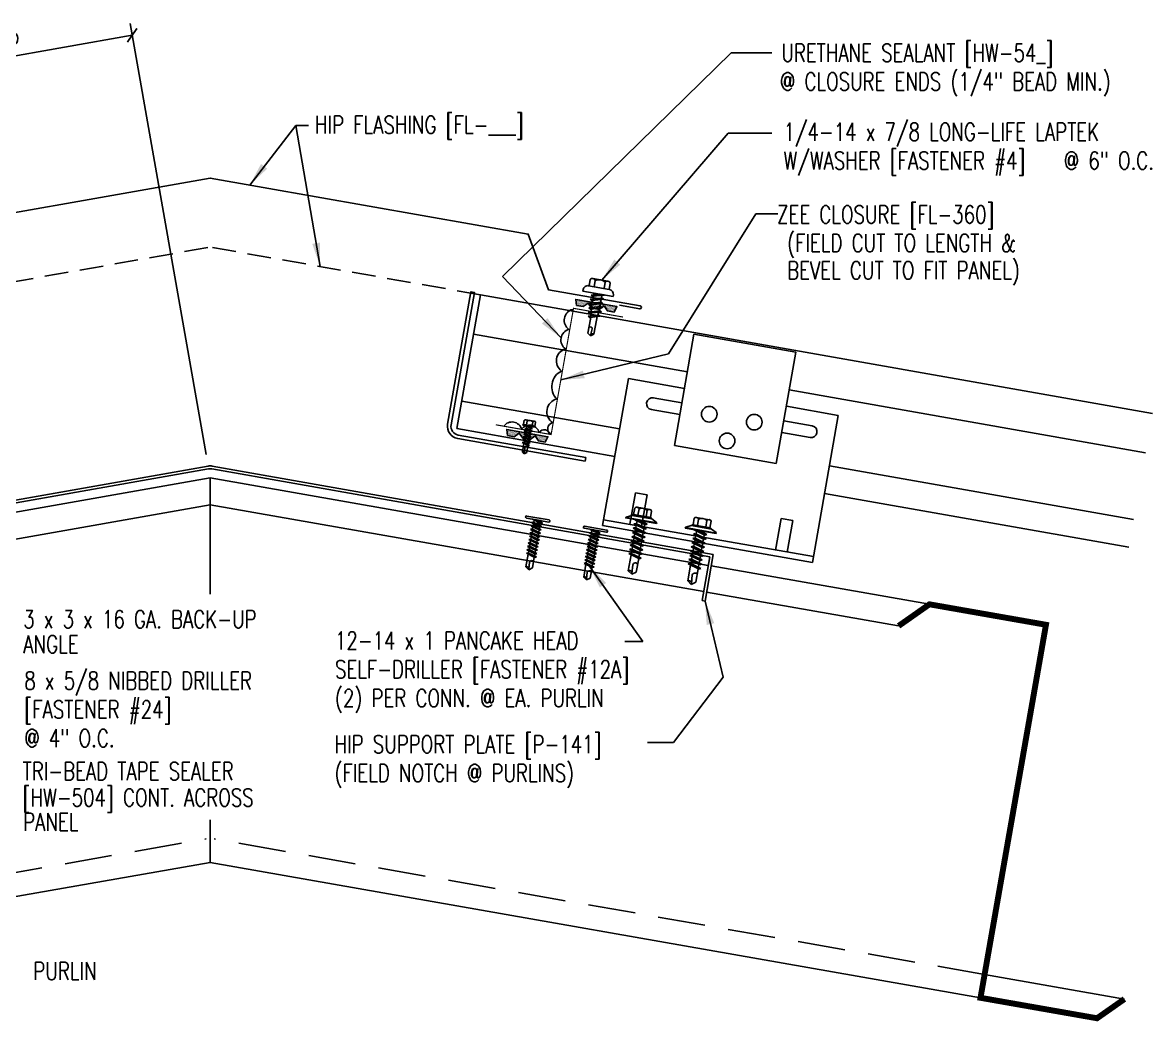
# Model space of a CAD drawing. Extents: x 0.5 to 43.1, y 10.3 to 31.6.
# Drawn here: x 19.2 to 43.07, y 10.3 to 31.4 of the extents above; entities that cross this region are included whole.
import ezdxf
from ezdxf.enums import TextEntityAlignment as Align

# ---------------------------------------------------------------- set-up
doc = ezdxf.new("R2010")
doc.units = 0
doc.header["$LTSCALE"] = 4
doc.header["$MEASUREMENT"] = 0
doc.linetypes.add('HIDDEN', pattern=[0.375, 0.25, -0.125])
doc.layers.get('0').update_dxf_attribs({"linetype": 'CONTINUOUS'})
doc.layers.get('DEFPOINTS').update_dxf_attribs({"linetype": 'CONTINUOUS'})
for name, color, linetype in [('CLIP', 5, 'CONTINUOUS'), ('CLO', 3, 'CONTINUOUS'), ('DIM', 7, 'CONTINUOUS'), ('FASTENER', 9, 'CONTINUOUS'), ('PANEL', 11, 'CONTINUOUS'), ('SEALANT', 8, 'CONTINUOUS'), ('STLA', 12, 'CONTINUOUS'), ('TAPE', 8, 'CONTINUOUS'), ('TEXT', 2, 'CONTINUOUS'), ('TRIM', 6, 'CONTINUOUS')]:
    doc.layers.add(name, color=color, linetype=linetype)
doc.styles.add('TEXT', font='SIMPLEX', dxfattribs={"width": 0.75, "height": 6})
doc.styles.add('TEXT1', font='ROMANS.shx', dxfattribs={"width": 0.75, "height": 0.375})
doc.dimstyles.new('DETAIL', dxfattribs={"dimscale": 4, "dimtxt": 0.09375, "dimasz": 0.0625, "dimexe": 0.0625, "dimexo": 0.125, "dimgap": 0.0625, "dimtad": 1, "dimdec": 4, "dimzin": 3, "dimdsep": 46, "dimlunit": 4, "dimtxsty": 'TEXT1', "dimblk": 'ARCHTICK', "dimcen": 0.0625, "dimclrd": 7, "dimclre": 7, "dimclrt": 2, "dimadec": 0, "dimazin": 0, "dimtfac": 0.59375, "dimtdec": 4, "dimtmove": 0, "dimatfit": 2, "dimfxl": 0, "dimfrac": 2, "dimtolj": 1, "dimtzin": 3, "dimarcsym": 0})
doc.dimstyles.new('DETAIL$7', dxfattribs={"dimscale": 4, "dimtxt": 0.09375, "dimasz": 0.125, "dimexe": 0.0625, "dimexo": 0.125, "dimgap": 0.0625, "dimtad": 1, "dimdec": 5, "dimzin": 3, "dimdsep": 46, "dimlunit": 4, "dimtxsty": 'TEXT', "dimblk": 'ARCHTICK', "dimcen": 0.0625, "dimclrd": 7, "dimclre": 7, "dimclrt": 2, "dimadec": 0, "dimazin": 0, "dimtfac": 0.666667, "dimtdec": 5, "dimtmove": 0, "dimatfit": 2, "dimfxl": 0, "dimfrac": 2, "dimtolj": 1, "dimtzin": 3, "dimarcsym": 0})

# ---------------------------------------------------------------- blocks, each defined once
blk = doc.blocks.new('*X4')
at = {"color": 0}
for p, q in [((-0.434, 0.135), (-0.434, 0.135)), ((-0.434, 0.123), (-0.434, 0.123)), ((-0.422, 0.141), (-0.422, 0.141)), ((-0.422, 0.129), (-0.422, 0.129)), ((-0.422, 0.117), (-0.422, 0.117)), ((-0.422, 0.105), (-0.422, 0.105)), ((-0.422, 0.094), (-0.422, 0.094)), ((-0.422, 0.082), (-0.422, 0.082)), ((-0.41, 0.135), (-0.41, 0.135)), ((-0.41, 0.123), (-0.41, 0.123)), ((-0.41, 0.111), (-0.41, 0.111)), ((-0.41, 0.1), (-0.41, 0.1)), ((-0.41, 0.088), (-0.41, 0.088)), ((-0.41, 0.076), (-0.41, 0.076)), ((-0.41, 0.064), (-0.41, 0.064)), ((-0.41, 0.053), (-0.41, 0.053)), ((-0.41, 0.041), (-0.41, 0.041)), ((-0.398, 0.141), (-0.398, 0.141)), ((-0.398, 0.129), (-0.398, 0.129)), ((-0.398, 0.117), (-0.398, 0.117)), ((-0.398, 0.105), (-0.398, 0.105)), ((-0.398, 0.094), (-0.398, 0.094)), ((-0.398, 0.082), (-0.398, 0.082)), ((-0.398, 0.07), (-0.398, 0.07)), ((-0.398, 0.059), (-0.398, 0.059)), ((-0.398, 0.047), (-0.398, 0.047)), ((-0.398, 0.035), (-0.398, 0.035)), ((-0.398, 0.023), (-0.398, 0.023)), ((-0.387, 0.135), (-0.387, 0.135)), ((-0.387, 0.123), (-0.387, 0.123)), ((-0.387, 0.111), (-0.387, 0.111)), ((-0.387, 0.1), (-0.387, 0.1)), ((-0.387, 0.088), (-0.387, 0.088)), ((-0.387, 0.076), (-0.387, 0.076)), ((-0.387, 0.064), (-0.387, 0.064)), ((-0.387, 0.053), (-0.387, 0.053)), ((-0.387, 0.041), (-0.387, 0.041)), ((-0.387, 0.029), (-0.387, 0.029)), ((-0.375, 0.141), (-0.375, 0.141)), ((-0.375, 0.129), (-0.375, 0.129)), ((-0.375, 0.117), (-0.375, 0.117)), ((-0.375, 0.105), (-0.375, 0.105)), ((-0.375, 0.094), (-0.375, 0.094)), ((-0.375, 0.082), (-0.375, 0.082)), ((-0.375, 0.07), (-0.375, 0.07)), ((-0.375, 0.059), (-0.375, 0.059)), ((-0.375, 0.047), (-0.375, 0.047)), ((-0.375, 0.035), (-0.375, 0.035)), ((-0.375, 0.023), (-0.375, 0.023)), ((-0.363, 0.135), (-0.363, 0.135)), ((-0.363, 0.123), (-0.363, 0.123)), ((-0.363, 0.111), (-0.363, 0.111)), ((-0.363, 0.1), (-0.363, 0.1)), ((-0.363, 0.088), (-0.363, 0.088)), ((-0.363, 0.076), (-0.363, 0.076)), ((-0.363, 0.064), (-0.363, 0.064)), ((-0.363, 0.053), (-0.363, 0.053)), ((-0.363, 0.041), (-0.363, 0.041)), ((-0.363, 0.029), (-0.363, 0.029)), ((-0.352, 0.141), (-0.352, 0.141)), ((-0.352, 0.129), (-0.352, 0.129)), ((-0.352, 0.117), (-0.352, 0.117)), ((-0.352, 0.105), (-0.352, 0.105)), ((-0.352, 0.094), (-0.352, 0.094)), ((-0.352, 0.082), (-0.352, 0.082)), ((-0.352, 0.07), (-0.352, 0.07)), ((-0.352, 0.059), (-0.352, 0.059)), ((-0.352, 0.047), (-0.352, 0.047)), ((-0.352, 0.035), (-0.352, 0.035)), ((-0.352, 0.023), (-0.352, 0.023)), ((-0.34, 0.135), (-0.34, 0.135)), ((-0.34, 0.123), (-0.34, 0.123)), ((-0.34, 0.111), (-0.34, 0.111)), ((-0.34, 0.1), (-0.34, 0.1)), ((-0.34, 0.088), (-0.34, 0.088)), ((-0.34, 0.076), (-0.34, 0.076)), ((-0.34, 0.064), (-0.34, 0.064)), ((-0.34, 0.053), (-0.34, 0.053)), ((-0.34, 0.041), (-0.34, 0.041)), ((-0.34, 0.029), (-0.34, 0.029)), ((-0.328, 0.141), (-0.328, 0.141)), ((-0.328, 0.129), (-0.328, 0.129)), ((-0.328, 0.117), (-0.328, 0.117)), ((-0.328, 0.105), (-0.328, 0.105)), ((-0.328, 0.094), (-0.328, 0.094)), ((-0.328, 0.082), (-0.328, 0.082)), ((-0.328, 0.07), (-0.328, 0.07)), ((-0.328, 0.059), (-0.328, 0.059)), ((-0.328, 0.047), (-0.328, 0.047)), ((-0.328, 0.035), (-0.328, 0.035)), ((-0.328, 0.023), (-0.328, 0.023)), ((-0.316, 0.135), (-0.316, 0.135)), ((-0.316, 0.123), (-0.316, 0.123)), ((-0.316, 0.111), (-0.316, 0.111)), ((-0.316, 0.1), (-0.316, 0.1)), ((-0.316, 0.088), (-0.316, 0.088)), ((-0.316, 0.076), (-0.316, 0.076)), ((-0.316, 0.064), (-0.316, 0.064)), ((-0.316, 0.053), (-0.316, 0.053)), ((-0.316, 0.041), (-0.316, 0.041)), ((-0.316, 0.029), (-0.316, 0.029)), ((-0.305, 0.141), (-0.305, 0.141)), ((-0.305, 0.129), (-0.305, 0.129)), ((-0.305, 0.117), (-0.305, 0.117)), ((-0.305, 0.105), (-0.305, 0.105)), ((-0.305, 0.094), (-0.305, 0.094)), ((-0.305, 0.082), (-0.305, 0.082)), ((-0.305, 0.07), (-0.305, 0.07)), ((-0.305, 0.059), (-0.305, 0.059)), ((-0.305, 0.047), (-0.305, 0.047)), ((-0.305, 0.035), (-0.305, 0.035)), ((-0.305, 0.023), (-0.305, 0.023)), ((-0.293, 0.135), (-0.293, 0.135)), ((-0.293, 0.123), (-0.293, 0.123)), ((-0.293, 0.111), (-0.293, 0.111)), ((-0.293, 0.1), (-0.293, 0.1)), ((-0.293, 0.088), (-0.293, 0.088)), ((-0.293, 0.076), (-0.293, 0.076)), ((-0.293, 0.064), (-0.293, 0.064)), ((-0.293, 0.053), (-0.293, 0.053)), ((-0.293, 0.041), (-0.293, 0.041)), ((-0.293, 0.029), (-0.293, 0.029)), ((-0.281, 0.141), (-0.281, 0.141)), ((-0.281, 0.129), (-0.281, 0.129)), ((-0.281, 0.117), (-0.281, 0.117)), ((-0.281, 0.105), (-0.281, 0.105)), ((-0.281, 0.094), (-0.281, 0.094)), ((-0.281, 0.082), (-0.281, 0.082)), ((-0.281, 0.07), (-0.281, 0.07)), ((-0.281, 0.059), (-0.281, 0.059)), ((-0.281, 0.047), (-0.281, 0.047)), ((-0.281, 0.035), (-0.281, 0.035)), ((-0.281, 0.023), (-0.281, 0.023)), ((-0.27, 0.135), (-0.27, 0.135)), ((-0.27, 0.123), (-0.27, 0.123)), ((-0.27, 0.111), (-0.27, 0.111)), ((-0.27, 0.1), (-0.27, 0.1)), ((-0.27, 0.088), (-0.27, 0.088)), ((-0.27, 0.076), (-0.27, 0.076)), ((-0.27, 0.064), (-0.27, 0.064)), ((-0.27, 0.053), (-0.27, 0.053)), ((-0.27, 0.041), (-0.27, 0.041)), ((-0.27, 0.029), (-0.27, 0.029)), ((-0.258, 0.141), (-0.258, 0.141)), ((-0.258, 0.129), (-0.258, 0.129)), ((-0.258, 0.117), (-0.258, 0.117)), ((-0.258, 0.105), (-0.258, 0.105)), ((-0.258, 0.094), (-0.258, 0.094)), ((-0.258, 0.082), (-0.258, 0.082)), ((-0.258, 0.07), (-0.258, 0.07)), ((-0.258, 0.059), (-0.258, 0.059)), ((-0.258, 0.047), (-0.258, 0.047)), ((-0.258, 0.035), (-0.258, 0.035)), ((-0.258, 0.023), (-0.258, 0.023)), ((-0.246, 0.135), (-0.246, 0.135)), ((-0.246, 0.123), (-0.246, 0.123)), ((-0.246, 0.111), (-0.246, 0.111)), ((-0.246, 0.1), (-0.246, 0.1)), ((-0.246, 0.088), (-0.246, 0.088)), ((-0.246, 0.076), (-0.246, 0.076)), ((-0.246, 0.064), (-0.246, 0.064)), ((-0.246, 0.053), (-0.246, 0.053)), ((-0.246, 0.041), (-0.246, 0.041)), ((-0.234, 0.141), (-0.234, 0.141)), ((-0.234, 0.129), (-0.234, 0.129)), ((-0.234, 0.117), (-0.234, 0.117)), ((-0.234, 0.105), (-0.234, 0.105)), ((-0.234, 0.094), (-0.234, 0.094)), ((-0.234, 0.082), (-0.234, 0.082)), ((-0.234, 0.07), (-0.234, 0.07)), ((-0.234, 0.059), (-0.234, 0.059)), ((-0.234, 0.047), (-0.234, 0.047)), ((-0.223, 0.135), (-0.223, 0.135)), ((-0.223, 0.123), (-0.223, 0.123)), ((-0.223, 0.111), (-0.223, 0.111)), ((-0.223, 0.1), (-0.223, 0.1)), ((-0.223, 0.088), (-0.223, 0.088)), ((-0.223, 0.076), (-0.223, 0.076)), ((-0.223, 0.064), (-0.223, 0.064)), ((-0.211, 0.141), (-0.211, 0.141)), ((-0.211, 0.129), (-0.211, 0.129)), ((-0.211, 0.117), (-0.211, 0.117)), ((-0.211, 0.105), (-0.211, 0.105)), ((-0.211, 0.094), (-0.211, 0.094)), ((-0.211, 0.082), (-0.211, 0.082)), ((-0.211, 0.07), (-0.211, 0.07)), ((-0.199, 0.135), (-0.199, 0.135)), ((-0.199, 0.123), (-0.199, 0.123)), ((-0.199, 0.111), (-0.199, 0.111)), ((-0.199, 0.1), (-0.199, 0.1)), ((-0.199, 0.088), (-0.199, 0.088)), ((-0.188, 0.141), (-0.188, 0.141)), ((-0.188, 0.129), (-0.188, 0.129)), ((-0.188, 0.117), (-0.188, 0.117)), ((-0.188, 0.105), (-0.188, 0.105)), ((-0.188, 0.094), (-0.188, 0.094)), ((-0.176, 0.135), (-0.176, 0.135)), ((-0.176, 0.123), (-0.176, 0.123)), ((-0.176, 0.111), (-0.176, 0.111)), ((-0.164, 0.141), (-0.164, 0.141)), ((-0.164, 0.129), (-0.164, 0.129)), ((-0.164, 0.117), (-0.164, 0.117)), ((-0.164, 0.105), (-0.164, 0.105)), ((-0.152, 0.135), (-0.152, 0.135)), ((-0.152, 0.123), (-0.152, 0.123)), ((-0.152, 0.111), (-0.152, 0.111)), ((-0.152, 0.1), (-0.152, 0.1)), ((-0.141, 0.141), (-0.141, 0.141)), ((-0.141, 0.129), (-0.141, 0.129)), ((-0.141, 0.117), (-0.141, 0.117)), ((-0.141, 0.105), (-0.141, 0.105)), ((-0.141, 0.094), (-0.141, 0.094)), ((-0.141, 0.082), (-0.141, 0.082)), ((-0.129, 0.135), (-0.129, 0.135)), ((-0.129, 0.123), (-0.129, 0.123)), ((-0.129, 0.111), (-0.129, 0.111)), ((-0.129, 0.1), (-0.129, 0.1)), ((-0.129, 0.088), (-0.129, 0.088)), ((-0.129, 0.076), (-0.129, 0.076)), ((-0.117, 0.141), (-0.117, 0.141)), ((-0.117, 0.129), (-0.117, 0.129)), ((-0.117, 0.117), (-0.117, 0.117)), ((-0.117, 0.105), (-0.117, 0.105)), ((-0.117, 0.094), (-0.117, 0.094)), ((-0.117, 0.082), (-0.117, 0.082)), ((-0.117, 0.07), (-0.117, 0.07)), ((-0.117, 0.059), (-0.117, 0.059)), ((-0.105, 0.135), (-0.105, 0.135)), ((-0.105, 0.123), (-0.105, 0.123)), ((-0.105, 0.111), (-0.105, 0.111)), ((-0.105, 0.1), (-0.105, 0.1)), ((-0.105, 0.088), (-0.105, 0.088)), ((-0.105, 0.076), (-0.105, 0.076)), ((-0.105, 0.064), (-0.105, 0.064)), ((-0.105, 0.053), (-0.105, 0.053)), ((-0.094, 0.141), (-0.094, 0.141)), ((-0.094, 0.129), (-0.094, 0.129)), ((-0.094, 0.117), (-0.094, 0.117)), ((-0.094, 0.105), (-0.094, 0.105)), ((-0.094, 0.094), (-0.094, 0.094)), ((-0.094, 0.082), (-0.094, 0.082)), ((-0.094, 0.07), (-0.094, 0.07)), ((-0.094, 0.059), (-0.094, 0.059)), ((-0.094, 0.047), (-0.094, 0.047)), ((-0.094, 0.035), (-0.094, 0.035)), ((-0.082, 0.135), (-0.082, 0.135)), ((-0.082, 0.123), (-0.082, 0.123)), ((-0.082, 0.111), (-0.082, 0.111)), ((-0.082, 0.1), (-0.082, 0.1)), ((-0.082, 0.088), (-0.082, 0.088)), ((-0.082, 0.076), (-0.082, 0.076)), ((-0.082, 0.064), (-0.082, 0.064)), ((-0.082, 0.053), (-0.082, 0.053)), ((-0.082, 0.041), (-0.082, 0.041)), ((-0.082, 0.029), (-0.082, 0.029)), ((-0.07, 0.141), (-0.07, 0.141)), ((-0.07, 0.129), (-0.07, 0.129)), ((-0.07, 0.117), (-0.07, 0.117)), ((-0.07, 0.105), (-0.07, 0.105)), ((-0.07, 0.094), (-0.07, 0.094)), ((-0.07, 0.082), (-0.07, 0.082)), ((-0.07, 0.07), (-0.07, 0.07)), ((-0.07, 0.059), (-0.07, 0.059)), ((-0.07, 0.047), (-0.07, 0.047)), ((-0.07, 0.035), (-0.07, 0.035)), ((-0.07, 0.023), (-0.07, 0.023)), ((-0.059, 0.135), (-0.059, 0.135)), ((-0.059, 0.123), (-0.059, 0.123)), ((-0.059, 0.111), (-0.059, 0.111)), ((-0.059, 0.1), (-0.059, 0.1)), ((-0.059, 0.088), (-0.059, 0.088)), ((-0.059, 0.076), (-0.059, 0.076)), ((-0.059, 0.064), (-0.059, 0.064)), ((-0.059, 0.053), (-0.059, 0.053)), ((-0.059, 0.041), (-0.059, 0.041)), ((-0.059, 0.029), (-0.059, 0.029)), ((-0.047, 0.141), (-0.047, 0.141)), ((-0.047, 0.129), (-0.047, 0.129)), ((-0.047, 0.117), (-0.047, 0.117)), ((-0.047, 0.105), (-0.047, 0.105)), ((-0.047, 0.094), (-0.047, 0.094)), ((-0.047, 0.082), (-0.047, 0.082)), ((-0.047, 0.07), (-0.047, 0.07)), ((-0.047, 0.059), (-0.047, 0.059)), ((-0.047, 0.047), (-0.047, 0.047)), ((-0.047, 0.035), (-0.047, 0.035)), ((-0.047, 0.023), (-0.047, 0.023)), ((-0.035, 0.135), (-0.035, 0.135)), ((-0.035, 0.123), (-0.035, 0.123)), ((-0.035, 0.111), (-0.035, 0.111)), ((-0.035, 0.1), (-0.035, 0.1)), ((-0.035, 0.088), (-0.035, 0.088)), ((-0.035, 0.076), (-0.035, 0.076)), ((-0.035, 0.064), (-0.035, 0.064)), ((-0.035, 0.053), (-0.035, 0.053)), ((-0.035, 0.041), (-0.035, 0.041)), ((-0.035, 0.029), (-0.035, 0.029)), ((-0.023, 0.141), (-0.023, 0.141)), ((-0.023, 0.129), (-0.023, 0.129)), ((-0.023, 0.117), (-0.023, 0.117)), ((-0.023, 0.105), (-0.023, 0.105)), ((-0.023, 0.094), (-0.023, 0.094)), ((-0.023, 0.082), (-0.023, 0.082)), ((-0.023, 0.07), (-0.023, 0.07)), ((-0.023, 0.059), (-0.023, 0.059)), ((-0.023, 0.047), (-0.023, 0.047)), ((-0.023, 0.035), (-0.023, 0.035)), ((-0.023, 0.023), (-0.023, 0.023)), ((-0.012, 0.135), (-0.012, 0.135)), ((-0.012, 0.123), (-0.012, 0.123)), ((-0.012, 0.111), (-0.012, 0.111)), ((-0.012, 0.1), (-0.012, 0.1)), ((-0.012, 0.088), (-0.012, 0.088)), ((-0.012, 0.076), (-0.012, 0.076)), ((-0.012, 0.064), (-0.012, 0.064)), ((-0.012, 0.053), (-0.012, 0.053)), ((-0.012, 0.041), (-0.012, 0.041)), ((-0.012, 0.029), (-0.012, 0.029)), ((0, 0.141), (0, 0.141)), ((0, 0.129), (0, 0.129)), ((0, 0.117), (0, 0.117)), ((0, 0.105), (0, 0.105)), ((0, 0.094), (0, 0.094)), ((0, 0.082), (0, 0.082)), ((0, 0.07), (0, 0.07)), ((0, 0.059), (0, 0.059)), ((0, 0.047), (0, 0.047)), ((0, 0.035), (0, 0.035)), ((0, 0.023), (0, 0.023)), ((0.012, 0.135), (0.012, 0.135)), ((0.012, 0.123), (0.012, 0.123)), ((0.012, 0.111), (0.012, 0.111)), ((0.012, 0.1), (0.012, 0.1)), ((0.012, 0.088), (0.012, 0.088)), ((0.012, 0.076), (0.012, 0.076)), ((0.012, 0.064), (0.012, 0.064)), ((0.012, 0.053), (0.012, 0.053)), ((0.012, 0.041), (0.012, 0.041)), ((0.012, 0.029), (0.012, 0.029)), ((0.023, 0.141), (0.023, 0.141)), ((0.023, 0.129), (0.023, 0.129)), ((0.023, 0.117), (0.023, 0.117)), ((0.023, 0.105), (0.023, 0.105)), ((0.023, 0.094), (0.023, 0.094)), ((0.023, 0.082), (0.023, 0.082)), ((0.023, 0.07), (0.023, 0.07)), ((0.023, 0.059), (0.023, 0.059)), ((0.023, 0.047), (0.023, 0.047)), ((0.023, 0.035), (0.023, 0.035)), ((0.023, 0.023), (0.023, 0.023)), ((0.035, 0.135), (0.035, 0.135)), ((0.035, 0.123), (0.035, 0.123)), ((0.035, 0.111), (0.035, 0.111)), ((0.035, 0.1), (0.035, 0.1)), ((0.035, 0.088), (0.035, 0.088)), ((0.035, 0.076), (0.035, 0.076)), ((0.035, 0.064), (0.035, 0.064)), ((0.035, 0.053), (0.035, 0.053)), ((0.035, 0.041), (0.035, 0.041)), ((0.035, 0.029), (0.035, 0.029)), ((0.047, 0.141), (0.047, 0.141)), ((0.047, 0.129), (0.047, 0.129)), ((0.047, 0.117), (0.047, 0.117)), ((0.047, 0.105), (0.047, 0.105)), ((0.047, 0.094), (0.047, 0.094)), ((0.047, 0.082), (0.047, 0.082)), ((0.047, 0.07), (0.047, 0.07)), ((0.047, 0.059), (0.047, 0.059)), ((0.047, 0.047), (0.047, 0.047)), ((0.047, 0.035), (0.047, 0.035)), ((0.047, 0.023), (0.047, 0.023)), ((0.059, 0.135), (0.059, 0.135)), ((0.059, 0.123), (0.059, 0.123)), ((0.059, 0.111), (0.059, 0.111)), ((0.059, 0.1), (0.059, 0.1)), ((0.059, 0.088), (0.059, 0.088)), ((0.059, 0.076), (0.059, 0.076)), ((0.059, 0.064), (0.059, 0.064)), ((0.059, 0.053), (0.059, 0.053)), ((0.059, 0.041), (0.059, 0.041)), ((0.059, 0.029), (0.059, 0.029)), ((0.07, 0.141), (0.07, 0.141)), ((0.07, 0.129), (0.07, 0.129)), ((0.07, 0.117), (0.07, 0.117)), ((0.07, 0.105), (0.07, 0.105)), ((0.07, 0.094), (0.07, 0.094)), ((0.07, 0.082), (0.07, 0.082)), ((0.07, 0.07), (0.07, 0.07)), ((0.07, 0.059), (0.07, 0.059)), ((0.07, 0.047), (0.07, 0.047)), ((0.07, 0.035), (0.07, 0.035)), ((0.07, 0.023), (0.07, 0.023)), ((0.082, 0.135), (0.082, 0.135)), ((0.082, 0.123), (0.082, 0.123)), ((0.082, 0.111), (0.082, 0.111)), ((0.082, 0.1), (0.082, 0.1)), ((0.082, 0.088), (0.082, 0.088)), ((0.082, 0.076), (0.082, 0.076)), ((0.082, 0.064), (0.082, 0.064)), ((0.082, 0.053), (0.082, 0.053)), ((0.082, 0.041), (0.082, 0.041)), ((0.082, 0.029), (0.082, 0.029)), ((0.094, 0.141), (0.094, 0.141)), ((0.094, 0.129), (0.094, 0.129)), ((0.094, 0.117), (0.094, 0.117)), ((0.094, 0.105), (0.094, 0.105)), ((0.094, 0.094), (0.094, 0.094)), ((0.094, 0.082), (0.094, 0.082)), ((0.094, 0.07), (0.094, 0.07)), ((0.094, 0.059), (0.094, 0.059)), ((0.094, 0.047), (0.094, 0.047)), ((0.094, 0.035), (0.094, 0.035)), ((0.105, 0.135), (0.105, 0.135)), ((0.105, 0.123), (0.105, 0.123)), ((0.105, 0.111), (0.105, 0.111)), ((0.105, 0.1), (0.105, 0.1)), ((0.105, 0.088), (0.105, 0.088)), ((0.105, 0.076), (0.105, 0.076)), ((0.105, 0.064), (0.105, 0.064)), ((0.105, 0.053), (0.105, 0.053)), ((0.117, 0.141), (0.117, 0.141)), ((0.117, 0.129), (0.117, 0.129)), ((0.117, 0.117), (0.117, 0.117)), ((0.117, 0.105), (0.117, 0.105)), ((0.117, 0.094), (0.117, 0.094)), ((0.117, 0.082), (0.117, 0.082)), ((0.117, 0.07), (0.117, 0.07)), ((0.117, 0.059), (0.117, 0.059)), ((0.129, 0.135), (0.129, 0.135)), ((0.129, 0.123), (0.129, 0.123)), ((0.129, 0.111), (0.129, 0.111)), ((0.129, 0.1), (0.129, 0.1)), ((0.129, 0.088), (0.129, 0.088)), ((0.129, 0.076), (0.129, 0.076)), ((0.141, 0.141), (0.141, 0.141)), ((0.141, 0.129), (0.141, 0.129)), ((0.141, 0.117), (0.141, 0.117)), ((0.141, 0.105), (0.141, 0.105)), ((0.141, 0.094), (0.141, 0.094)), ((0.141, 0.082), (0.141, 0.082)), ((0.152, 0.135), (0.152, 0.135)), ((0.152, 0.123), (0.152, 0.123)), ((0.152, 0.111), (0.152, 0.111)), ((0.152, 0.1), (0.152, 0.1)), ((0.164, 0.141), (0.164, 0.141)), ((0.164, 0.129), (0.164, 0.129)), ((0.164, 0.117), (0.164, 0.117)), ((0.164, 0.105), (0.164, 0.105)), ((0.176, 0.135), (0.176, 0.135)), ((0.176, 0.123), (0.176, 0.123)), ((0.176, 0.111), (0.176, 0.111)), ((0.188, 0.141), (0.188, 0.141)), ((0.188, 0.129), (0.188, 0.129)), ((0.188, 0.117), (0.188, 0.117)), ((0.188, 0.105), (0.188, 0.105)), ((0.188, 0.094), (0.188, 0.094)), ((0.199, 0.135), (0.199, 0.135)), ((0.199, 0.123), (0.199, 0.123)), ((0.199, 0.111), (0.199, 0.111)), ((0.199, 0.1), (0.199, 0.1)), ((0.199, 0.088), (0.199, 0.088)), ((0.211, 0.141), (0.211, 0.141)), ((0.211, 0.129), (0.211, 0.129)), ((0.211, 0.117), (0.211, 0.117)), ((0.211, 0.105), (0.211, 0.105)), ((0.211, 0.094), (0.211, 0.094)), ((0.211, 0.082), (0.211, 0.082)), ((0.211, 0.07), (0.211, 0.07)), ((0.223, 0.135), (0.223, 0.135)), ((0.223, 0.123), (0.223, 0.123)), ((0.223, 0.111), (0.223, 0.111)), ((0.223, 0.1), (0.223, 0.1)), ((0.223, 0.088), (0.223, 0.088)), ((0.223, 0.076), (0.223, 0.076)), ((0.223, 0.064), (0.223, 0.064)), ((0.234, 0.141), (0.234, 0.141)), ((0.234, 0.129), (0.234, 0.129)), ((0.234, 0.117), (0.234, 0.117)), ((0.234, 0.105), (0.234, 0.105)), ((0.234, 0.094), (0.234, 0.094)), ((0.234, 0.082), (0.234, 0.082)), ((0.234, 0.07), (0.234, 0.07)), ((0.234, 0.059), (0.234, 0.059)), ((0.234, 0.047), (0.234, 0.047)), ((0.246, 0.135), (0.246, 0.135)), ((0.246, 0.123), (0.246, 0.123)), ((0.246, 0.111), (0.246, 0.111)), ((0.246, 0.1), (0.246, 0.1)), ((0.246, 0.088), (0.246, 0.088)), ((0.246, 0.076), (0.246, 0.076)), ((0.246, 0.064), (0.246, 0.064)), ((0.246, 0.053), (0.246, 0.053)), ((0.246, 0.041), (0.246, 0.041)), ((0.258, 0.141), (0.258, 0.141)), ((0.258, 0.129), (0.258, 0.129)), ((0.258, 0.117), (0.258, 0.117)), ((0.258, 0.105), (0.258, 0.105)), ((0.258, 0.094), (0.258, 0.094)), ((0.258, 0.082), (0.258, 0.082)), ((0.258, 0.07), (0.258, 0.07)), ((0.258, 0.059), (0.258, 0.059)), ((0.258, 0.047), (0.258, 0.047)), ((0.258, 0.035), (0.258, 0.035)), ((0.258, 0.023), (0.258, 0.023)), ((0.27, 0.135), (0.27, 0.135)), ((0.27, 0.123), (0.27, 0.123)), ((0.27, 0.111), (0.27, 0.111)), ((0.27, 0.1), (0.27, 0.1)), ((0.27, 0.088), (0.27, 0.088)), ((0.27, 0.076), (0.27, 0.076)), ((0.27, 0.064), (0.27, 0.064)), ((0.27, 0.053), (0.27, 0.053)), ((0.27, 0.041), (0.27, 0.041)), ((0.27, 0.029), (0.27, 0.029)), ((0.281, 0.141), (0.281, 0.141)), ((0.281, 0.129), (0.281, 0.129)), ((0.281, 0.117), (0.281, 0.117)), ((0.281, 0.105), (0.281, 0.105)), ((0.281, 0.094), (0.281, 0.094)), ((0.281, 0.082), (0.281, 0.082)), ((0.281, 0.07), (0.281, 0.07)), ((0.281, 0.059), (0.281, 0.059)), ((0.281, 0.047), (0.281, 0.047)), ((0.281, 0.035), (0.281, 0.035)), ((0.281, 0.023), (0.281, 0.023)), ((0.293, 0.135), (0.293, 0.135)), ((0.293, 0.123), (0.293, 0.123)), ((0.293, 0.111), (0.293, 0.111)), ((0.293, 0.1), (0.293, 0.1)), ((0.293, 0.088), (0.293, 0.088)), ((0.293, 0.076), (0.293, 0.076)), ((0.293, 0.064), (0.293, 0.064)), ((0.293, 0.053), (0.293, 0.053)), ((0.293, 0.041), (0.293, 0.041)), ((0.293, 0.029), (0.293, 0.029)), ((0.305, 0.141), (0.305, 0.141)), ((0.305, 0.129), (0.305, 0.129)), ((0.305, 0.117), (0.305, 0.117)), ((0.305, 0.105), (0.305, 0.105)), ((0.305, 0.094), (0.305, 0.094)), ((0.305, 0.082), (0.305, 0.082)), ((0.305, 0.07), (0.305, 0.07)), ((0.305, 0.059), (0.305, 0.059)), ((0.305, 0.047), (0.305, 0.047)), ((0.305, 0.035), (0.305, 0.035)), ((0.305, 0.023), (0.305, 0.023)), ((0.316, 0.135), (0.316, 0.135)), ((0.316, 0.123), (0.316, 0.123)), ((0.316, 0.111), (0.316, 0.111)), ((0.316, 0.1), (0.316, 0.1)), ((0.316, 0.088), (0.316, 0.088)), ((0.316, 0.076), (0.316, 0.076)), ((0.316, 0.064), (0.316, 0.064)), ((0.316, 0.053), (0.316, 0.053)), ((0.316, 0.041), (0.316, 0.041)), ((0.316, 0.029), (0.316, 0.029)), ((0.328, 0.141), (0.328, 0.141)), ((0.328, 0.129), (0.328, 0.129)), ((0.328, 0.117), (0.328, 0.117)), ((0.328, 0.105), (0.328, 0.105)), ((0.328, 0.094), (0.328, 0.094)), ((0.328, 0.082), (0.328, 0.082)), ((0.328, 0.07), (0.328, 0.07)), ((0.328, 0.059), (0.328, 0.059)), ((0.328, 0.047), (0.328, 0.047)), ((0.328, 0.035), (0.328, 0.035)), ((0.328, 0.023), (0.328, 0.023)), ((0.34, 0.135), (0.34, 0.135)), ((0.34, 0.123), (0.34, 0.123)), ((0.34, 0.111), (0.34, 0.111)), ((0.34, 0.1), (0.34, 0.1)), ((0.34, 0.088), (0.34, 0.088)), ((0.34, 0.076), (0.34, 0.076)), ((0.34, 0.064), (0.34, 0.064)), ((0.34, 0.053), (0.34, 0.053)), ((0.34, 0.041), (0.34, 0.041)), ((0.34, 0.029), (0.34, 0.029)), ((0.352, 0.141), (0.352, 0.141)), ((0.352, 0.129), (0.352, 0.129)), ((0.352, 0.117), (0.352, 0.117)), ((0.352, 0.105), (0.352, 0.105)), ((0.352, 0.094), (0.352, 0.094)), ((0.352, 0.082), (0.352, 0.082)), ((0.352, 0.07), (0.352, 0.07)), ((0.352, 0.059), (0.352, 0.059)), ((0.352, 0.047), (0.352, 0.047)), ((0.352, 0.035), (0.352, 0.035)), ((0.352, 0.023), (0.352, 0.023)), ((0.363, 0.135), (0.363, 0.135)), ((0.363, 0.123), (0.363, 0.123)), ((0.363, 0.111), (0.363, 0.111)), ((0.363, 0.1), (0.363, 0.1)), ((0.363, 0.088), (0.363, 0.088)), ((0.363, 0.076), (0.363, 0.076)), ((0.363, 0.064), (0.363, 0.064)), ((0.363, 0.053), (0.363, 0.053)), ((0.363, 0.041), (0.363, 0.041)), ((0.363, 0.029), (0.363, 0.029)), ((0.375, 0.141), (0.375, 0.141)), ((0.375, 0.129), (0.375, 0.129)), ((0.375, 0.117), (0.375, 0.117)), ((0.375, 0.105), (0.375, 0.105)), ((0.375, 0.094), (0.375, 0.094)), ((0.375, 0.082), (0.375, 0.082)), ((0.375, 0.07), (0.375, 0.07)), ((0.375, 0.059), (0.375, 0.059)), ((0.375, 0.047), (0.375, 0.047)), ((0.375, 0.035), (0.375, 0.035)), ((0.375, 0.023), (0.375, 0.023)), ((0.387, 0.135), (0.387, 0.135)), ((0.387, 0.123), (0.387, 0.123)), ((0.387, 0.111), (0.387, 0.111)), ((0.387, 0.1), (0.387, 0.1)), ((0.387, 0.088), (0.387, 0.088)), ((0.387, 0.076), (0.387, 0.076)), ((0.387, 0.064), (0.387, 0.064)), ((0.387, 0.053), (0.387, 0.053)), ((0.387, 0.041), (0.387, 0.041)), ((0.387, 0.029), (0.387, 0.029)), ((0.398, 0.141), (0.398, 0.141)), ((0.398, 0.129), (0.398, 0.129)), ((0.398, 0.117), (0.398, 0.117)), ((0.398, 0.105), (0.398, 0.105)), ((0.398, 0.094), (0.398, 0.094)), ((0.398, 0.082), (0.398, 0.082)), ((0.398, 0.07), (0.398, 0.07)), ((0.398, 0.059), (0.398, 0.059)), ((0.398, 0.047), (0.398, 0.047)), ((0.398, 0.035), (0.398, 0.035)), ((0.398, 0.023), (0.398, 0.023)), ((0.41, 0.135), (0.41, 0.135)), ((0.41, 0.123), (0.41, 0.123)), ((0.41, 0.111), (0.41, 0.111)), ((0.41, 0.1), (0.41, 0.1)), ((0.41, 0.088), (0.41, 0.088)), ((0.41, 0.076), (0.41, 0.076)), ((0.41, 0.064), (0.41, 0.064)), ((0.41, 0.053), (0.41, 0.053)), ((0.41, 0.041), (0.41, 0.041)), ((0.422, 0.141), (0.422, 0.141)), ((0.422, 0.129), (0.422, 0.129)), ((0.422, 0.117), (0.422, 0.117)), ((0.422, 0.105), (0.422, 0.105)), ((0.422, 0.094), (0.422, 0.094)), ((0.422, 0.082), (0.422, 0.082)), ((0.434, 0.135), (0.434, 0.135)), ((0.434, 0.123), (0.434, 0.123))]:
    blk.add_line(p, q, dxfattribs=at)
blk = doc.blocks.new('MB_DBTAP')
at = {"layer": 'TAPE', "color": 9}
blk.add_lwpolyline([(-0.403, 0.018), (-0.442, 0.141), (0.442, 0.141), (0.403, 0.018), (0.26, 0.018), (0.17, 0.109), (0.079, 0.018), (0, 0.018), (-0.079, 0.018), (-0.17, 0.109), (-0.26, 0.018)], close=True, dxfattribs=at)
at = {"layer": 'TAPE', "color": 251}
blk.add_blockref('*X4', (0, 0), dxfattribs=at)
blk = doc.blocks.new('MB_DW4')
at = {"layer": 'FASTENER'}
for p, q in [((-0.217, 0.305), (-0.217, 0.171)), ((-0.163, 0.337), (0.159, 0.337)), ((-0.108, 0.305), (-0.108, 0.171)), ((0.105, 0.305), (0.105, 0.171)), ((0.214, 0.305), (0.214, 0.171)), ((-0.326, 0.071), (-0.326, 0.037)), ((-0.326, 0.037), (0.322, 0.037)), ((-0.226, 0.171), (0.214, 0.171)), ((-0.141, -0.014), (0.037, 0.037)), ((-0.105, -0.034), (0.137, 0.035)), ((-0.088, 0.037), (-0.088, 0.001)), ((-0.088, 0.037), (0.085, 0.037)), ((0.085, 0.037), (0.134, 0.037)), ((0.085, 0.02), (0.085, -0.041)), ((0.137, 0.035), (0.134, 0.037)), ((0.322, 0.071), (0.322, 0.037)), ((-0.105, -0.034), (-0.141, -0.014)), ((-0.141, -0.105), (0.102, -0.036)), ((-0.105, -0.125), (-0.141, -0.105)), ((-0.141, -0.196), (0.102, -0.127)), ((-0.105, -0.216), (-0.141, -0.196)), ((-0.141, -0.287), (0.102, -0.217)), ((-0.105, -0.125), (0.137, -0.056)), ((-0.105, -0.216), (0.137, -0.147)), ((-0.105, -0.307), (0.137, -0.238)), ((-0.088, -0.029), (-0.088, -0.09)), ((-0.088, -0.12), (-0.088, -0.181)), ((-0.084, -0.27), (-0.088, -0.211)), ((0.084, -0.223), (0.085, -0.211)), ((0.085, -0.071), (0.085, -0.131)), ((0.085, -0.162), (0.085, -0.211)), ((0.137, -0.056), (0.102, -0.036)), ((0.137, -0.147), (0.102, -0.127)), ((0.137, -0.238), (0.102, -0.217)), ((-0.105, -0.307), (-0.141, -0.287)), ((-0.141, -0.378), (0.102, -0.308)), ((-0.105, -0.398), (-0.141, -0.378)), ((-0.122, -0.463), (0.089, -0.403)), ((-0.086, -0.483), (-0.122, -0.463)), ((-0.105, -0.398), (0.137, -0.328)), ((-0.086, -0.483), (0.124, -0.423)), ((-0.078, -0.36), (-0.082, -0.3)), ((-0.071, -0.449), (-0.075, -0.389)), ((0.063, -0.515), (0.068, -0.439)), ((0.071, -0.408), (0.075, -0.346)), ((0.077, -0.315), (0.082, -0.253)), ((0.124, -0.423), (0.089, -0.403)), ((0.137, -0.328), (0.102, -0.308)), ((-0.066, -0.516), (-0.069, -0.478)), ((-0.066, -0.516), (-0.066, -0.82)), ((-0.003, -0.854), (0.009, -0.714)), ((0.063, -0.516), (0.063, -0.82)), ((-0.002, -0.866), (-0.066, -0.82)), ((-0.002, -0.866), (0.063, -0.82))]:
    blk.add_line(p, q, dxfattribs=at)
for centre, radius, start, end in [((-0.163, 0.274), 0.0628, 29.8754, 150.1246), ((-0.002, 0.141), 0.196, 56.9974, 123.0026), ((0.159, 0.274), 0.0628, 29.8754, 150.1246), ((-0.226, 0.071), 0.1, 90, 180), ((0.222, 0.071), 0.1, 0, 90), ((-0.036, -0.723), 0.0461, 11.1445, 130.906), ((0.073, -0.516), 0.01, 175.9484, 180), ((0.039, -0.855), 0.0422, 55.4585, 194.8454)]:
    blk.add_arc(centre, radius, start, end, dxfattribs=at)
blk = doc.blocks.new('_ArchTick')
at = {"color": 0, "const_width": 0.15}
blk.add_lwpolyline([(-0.5, -0.5), (0.5, 0.5)], dxfattribs=at)
blk = doc.blocks.new('*D10')
at = {"layer": 'DEFPOINTS', "color": 0}
for p in [(21.513, 31.133), (17.451, 25.651), (23.162, 21.785)]:
    blk.add_point(p, dxfattribs=at)
at = {"layer": 'DIM', "color": 7, "lineweight": -2}
for p, q in [((23.075, 22.277), (21.47, 31.379)), ((16.636, 30.273), (21.513, 31.133)), ((17.364, 26.143), (16.592, 30.519))]:
    blk.add_line(p, q, dxfattribs=at)
at = {"layer": 'DIM', "color": 7, "lineweight": -2, "xscale": 0.25, "yscale": 0.25, "zscale": 0.25}
for p, rotation in [((21.513, 31.133), 10.00000000000001), ((16.636, 30.273), 190)]:
    blk.add_blockref('_ArchTick', p, dxfattribs=dict(at, rotation=rotation))
at = {"layer": 'DIM', "color": 2, "insert": (18.998, 31.134), "char_height": 0.375, "attachment_point": 5, "rotation": 10, "style": 'TEXT1'}
blk.add_mtext('\\A1;5  ', dxfattribs=at)
blk = doc.blocks.new('FD-F4')
at = {"layer": 'TEXT', "style": 'TEXT1', "width": 0.75}
for s, p in [('1/4-14 x 7/8 LONG-LIFE LAPTEK', (0.0047, -0.0408)), ('W/WASHER [FASTENER #4]', (0.0047, -0.1926))]:
    blk.add_text(s, height=0.09375, dxfattribs=at).set_placement(p)
blk.add_attdef('(QUANTITY)', (1.4847, -0.1926), '', height=0.0938, dxfattribs=at)
blk = doc.blocks.new('sd5')
at = {"layer": 'FASTENER'}
for p, q in [((-0.24, 0.082), (0.24, 0.082)), ((-0.24, 0.037), (0.24, 0.037)), ((-0.111, -0.005), (0.037, 0.037)), ((-0.083, -0.021), (0.111, 0.034)), ((-0.069, 0.037), (0.069, 0.037)), ((-0.069, 0.037), (-0.069, 0.007)), ((0.069, 0.037), (0.106, 0.037)), ((0.069, 0.022), (0.069, -0.027)), ((0.111, 0.034), (0.106, 0.037)), ((-0.083, -0.021), (-0.111, -0.005)), ((-0.111, -0.078), (0.083, -0.023)), ((-0.083, -0.094), (-0.111, -0.078)), ((-0.111, -0.151), (0.083, -0.095)), ((-0.083, -0.167), (-0.111, -0.151)), ((-0.111, -0.224), (0.083, -0.168)), ((-0.083, -0.24), (-0.111, -0.224)), ((-0.083, -0.094), (0.111, -0.039)), ((-0.083, -0.167), (0.111, -0.111)), ((-0.083, -0.24), (0.111, -0.184)), ((-0.069, -0.018), (-0.069, -0.066)), ((-0.069, -0.09), (-0.069, -0.139)), ((-0.069, -0.163), (-0.069, -0.211)), ((-0.069, -0.236), (-0.069, -0.284)), ((0.069, -0.051), (0.069, -0.099)), ((0.069, -0.124), (0.069, -0.172)), ((0.069, -0.196), (0.069, -0.245)), ((0.111, -0.039), (0.083, -0.023)), ((0.111, -0.111), (0.083, -0.095)), ((0.111, -0.184), (0.083, -0.168)), ((-0.111, -0.296), (0.083, -0.241)), ((-0.083, -0.312), (-0.111, -0.296)), ((-0.111, -0.369), (0.083, -0.314)), ((-0.083, -0.385), (-0.111, -0.369)), ((-0.111, -0.442), (0.083, -0.386)), ((-0.083, -0.458), (-0.111, -0.442)), ((-0.111, -0.514), (0.083, -0.459)), ((-0.083, -0.312), (0.111, -0.257)), ((-0.083, -0.385), (0.111, -0.33)), ((-0.083, -0.458), (0.111, -0.402)), ((-0.083, -0.53), (0.111, -0.475)), ((-0.069, -0.308), (-0.069, -0.357)), ((-0.069, -0.381), (-0.069, -0.43)), ((-0.069, -0.454), (-0.069, -0.502)), ((0.069, -0.269), (0.069, -0.317)), ((0.069, -0.342), (0.069, -0.39)), ((0.069, -0.414), (0.069, -0.463)), ((0.111, -0.257), (0.083, -0.241)), ((0.111, -0.33), (0.083, -0.314)), ((0.111, -0.402), (0.083, -0.386)), ((0.111, -0.475), (0.083, -0.459)), ((-0.083, -0.53), (-0.111, -0.514)), ((-0.111, -0.587), (0.083, -0.532)), ((-0.083, -0.603), (-0.111, -0.587)), ((-0.111, -0.66), (0.083, -0.604)), ((-0.083, -0.676), (-0.111, -0.66)), ((-0.111, -0.733), (0.083, -0.677)), ((-0.083, -0.603), (0.111, -0.548)), ((-0.083, -0.676), (0.111, -0.62)), ((-0.083, -0.749), (0.111, -0.693)), ((-0.069, -0.527), (-0.069, -0.575)), ((-0.069, -0.599), (-0.069, -0.648)), ((-0.069, -0.672), (-0.069, -0.72)), ((0.069, -0.487), (0.069, -0.536)), ((0.069, -0.56), (0.069, -0.608)), ((0.069, -0.633), (0.069, -0.681)), ((0.069, -0.705), (0.069, -0.978)), ((0.111, -0.548), (0.083, -0.532)), ((0.111, -0.62), (0.083, -0.604)), ((0.111, -0.693), (0.083, -0.677)), ((-0.083, -0.749), (-0.111, -0.733)), ((-0.069, -0.745), (-0.069, -0.978)), ((-0.001, -1.014), (0.011, -0.865)), ((0, -1.027), (-0.069, -0.978)), ((0, -1.027), (0.069, -0.978))]:
    blk.add_line(p, q, dxfattribs=at)
for centre, radius, start, end in [((-0.238, 0.06), 0.0227, 94.6639, 265.3361), ((0.238, 0.06), 0.0227, 274.6639, 85.3361), ((-0.037, -0.875), 0.0492, 11.1445, 130.906), ((0.044, -1.015), 0.045, 55.4585, 194.8454)]:
    blk.add_arc(centre, radius, start, end, dxfattribs=at)
blk = doc.blocks.new('MB_DW1')
at = {"layer": 'FASTENER'}
for p, q in [((-0.181, 0.276), (-0.181, 0.137)), ((-0.135, 0.302), (0.135, 0.302)), ((-0.089, 0.276), (-0.089, 0.137)), ((0.089, 0.276), (0.089, 0.137)), ((0.181, 0.276), (0.181, 0.137)), ((-0.217, 0.114), (-0.326, 0.059)), ((-0.326, 0.059), (-0.326, 0.049)), ((-0.326, 0.049), (0.326, 0.049)), ((-0.217, 0.114), (0.217, 0.114)), ((-0.193, 0.137), (0.193, 0.137)), ((-0.193, 0.119), (0.193, 0.119)), ((-0.181, 0.137), (0.181, 0.137)), ((-0.139, -0.016), (0.046, 0.037)), ((-0.104, -0.036), (0.139, 0.033)), ((-0.086, 0.037), (-0.086, -0.001)), ((-0.086, 0.037), (0.086, 0.037)), ((0.086, 0.037), (0.133, 0.037)), ((0.086, 0.018), (0.086, -0.042)), ((0.139, 0.033), (0.133, 0.037)), ((0.217, 0.114), (0.326, 0.059)), ((0.326, 0.059), (0.326, 0.049)), ((-0.104, -0.036), (-0.139, -0.016)), ((-0.139, -0.107), (0.104, -0.038)), ((-0.104, -0.127), (-0.139, -0.107)), ((-0.139, -0.198), (0.104, -0.128)), ((-0.104, -0.218), (-0.139, -0.198)), ((-0.139, -0.289), (0.104, -0.219)), ((-0.104, -0.127), (0.139, -0.058)), ((-0.104, -0.218), (0.139, -0.149)), ((-0.086, -0.031), (-0.086, -0.092)), ((-0.086, -0.122), (-0.086, -0.183)), ((-0.086, -0.213), (-0.086, -0.274)), ((0.086, -0.073), (0.086, -0.133)), ((0.086, -0.164), (0.086, -0.224)), ((0.139, -0.058), (0.104, -0.038)), ((0.139, -0.149), (0.104, -0.128)), ((0.139, -0.239), (0.104, -0.219)), ((-0.104, -0.309), (-0.139, -0.289)), ((-0.139, -0.38), (0.104, -0.31)), ((-0.104, -0.4), (-0.139, -0.38)), ((-0.139, -0.47), (0.104, -0.401)), ((-0.104, -0.491), (-0.139, -0.47)), ((-0.104, -0.309), (0.139, -0.239)), ((-0.104, -0.4), (0.139, -0.33)), ((-0.104, -0.491), (0.139, -0.421)), ((-0.086, -0.304), (-0.086, -0.364)), ((-0.086, -0.395), (-0.086, -0.455)), ((0.086, -0.255), (0.086, -0.315)), ((0.086, -0.345), (0.086, -0.406)), ((0.086, -0.436), (0.086, -0.497)), ((0.139, -0.33), (0.104, -0.31)), ((0.139, -0.421), (0.104, -0.401)), ((-0.139, -0.561), (0.104, -0.492)), ((-0.104, -0.581), (-0.139, -0.561)), ((-0.139, -0.652), (0.104, -0.583)), ((-0.104, -0.672), (-0.139, -0.652)), ((-0.139, -0.743), (0.104, -0.674)), ((-0.104, -0.581), (0.139, -0.512)), ((-0.104, -0.672), (0.139, -0.603)), ((-0.104, -0.763), (0.139, -0.694)), ((-0.086, -0.486), (-0.086, -0.546)), ((-0.086, -0.577), (-0.086, -0.637)), ((-0.086, -0.667), (-0.086, -0.728)), ((0.086, -0.527), (0.086, -0.588)), ((0.086, -0.618), (0.086, -0.679)), ((0.086, -0.709), (0.086, -1.05)), ((0.139, -0.512), (0.104, -0.492)), ((0.139, -0.603), (0.104, -0.583)), ((0.139, -0.694), (0.104, -0.674)), ((-0.104, -0.763), (-0.139, -0.743)), ((-0.086, -0.758), (-0.086, -1.05)), ((-0.002, -1.095), (0.014, -0.909)), ((0, -1.111), (-0.086, -1.05)), ((0, -1.111), (0.086, -1.05))]:
    blk.add_line(p, q, dxfattribs=at)
blk.add_lwpolyline([(-0.331, 0.037), (-0.331, 0.049), (0.331, 0.049), (0.331, 0.037)], close=True, dxfattribs=at)
for centre, radius, start, end in [((-0.135, 0.25), 0.0527, 29.8754, 150.1246), ((0, 0.138), 0.164, 56.9974, 123.0026), ((0.135, 0.25), 0.0527, 29.8754, 150.1246), ((-0.193, 0.128), 0.00894, 90, 270), ((0.193, 0.128), 0.00894, 270, 90), ((-0.046, -0.921), 0.0615, 11.1445, 130.906), ((0.054, -1.097), 0.0563, 55.4585, 194.8454)]:
    blk.add_arc(centre, radius, start, end, dxfattribs=at)
blk = doc.blocks.new('A$C0B323C8E')
at = {"layer": 'CLIP'}
for p, q in [((-1.293, 2.862), (0.86, 3.242)), ((0.86, 3.242), (1.274, 0.894)), ((-0.879, 0.514), (-1.293, 2.862)), ((1.061, 2.1), (2.243, 2.309)), ((2.243, 2.309), (2.791, -0.797)), ((-2.189, 1.527), (-1.092, 1.721)), ((1.116, 1.793), (1.724, 1.9)), ((-1.641, -1.579), (-2.189, 1.527)), ((1.159, 1.546), (1.767, 1.654)), ((-1.637, 1.307), (-1.038, 1.413)), ((-1.594, 1.061), (-0.994, 1.167)), ((-0.879, 0.514), (1.274, 0.894)), ((2.097, -0.109), (1.851, -0.152)), ((1.851, -0.152), (1.967, -0.815)), ((2.214, -0.772), (2.097, -0.109)), ((-1.663, -1.455), (2.769, -0.674)), ((-0.981, -0.652), (-1.227, -0.695)), ((-1.227, -0.695), (-1.11, -1.358)), ((-0.981, -0.652), (-0.864, -1.315)), ((-0.864, -1.315), (-0.981, -0.652)), ((-1.641, -1.579), (2.791, -0.797))]:
    blk.add_line(p, q, dxfattribs=at)
for centre in [(0.537, 1.554), (-0.413, 1.386), (0.16, 0.99)]:
    blk.add_circle(centre, 0.165, dxfattribs=at)
for centre, start, end in [((1.737, 1.775), 280, 100), ((-1.616, 1.184), 100, 280)]:
    blk.add_arc(centre, 0.125, start, end, dxfattribs=at)
blk = doc.blocks.new('FD-F24')
at = {"layer": 'TEXT', "style": 'TEXT1', "width": 0.75}
for s, p in [('8 x 5/8 NIBBED DRILLER', (0.0047, -0.0408)), ('[FASTENER #24]', (0.0047, -0.1926))]:
    blk.add_text(s, height=0.09375, dxfattribs=at).set_placement(p)
blk.add_attdef('(QUANTITY)', (0.0047, -0.3444), '', height=0.0938, dxfattribs=at)
blk = doc.blocks.new('sd2')
at = {"layer": 'FASTENER'}
for p, q in [((-0.129, 0.049), (0.129, 0.049)), ((-0.129, 0.037), (0.129, 0.037)), ((-0.121, 0.142), (-0.121, 0.049)), ((-0.121, 0.049), (0.121, 0.049)), ((-0.09, 0.159), (0.09, 0.159)), ((-0.081, 0.002), (0.031, 0.037)), ((-0.057, -0.012), (-0.081, 0.002)), ((-0.06, 0.142), (-0.06, 0.049)), ((-0.057, -0.012), (0.081, 0.034)), ((-0.046, 0.037), (0.046, 0.037)), ((-0.046, 0.037), (-0.046, 0.012)), ((0.046, 0.037), (0.077, 0.037)), ((0.046, 0.024), (0.046, -0.016)), ((0.06, 0.142), (0.06, 0.049)), ((0.081, 0.034), (0.077, 0.037)), ((0.121, 0.142), (0.121, 0.049)), ((-0.081, -0.059), (0.057, -0.013)), ((-0.057, -0.072), (-0.081, -0.059)), ((-0.081, -0.12), (0.057, -0.073)), ((-0.057, -0.133), (-0.081, -0.12)), ((-0.081, -0.18), (0.057, -0.134)), ((-0.057, -0.194), (-0.081, -0.18)), ((-0.081, -0.241), (0.057, -0.195)), ((-0.057, -0.072), (0.081, -0.026)), ((-0.057, -0.133), (0.081, -0.087)), ((-0.057, -0.194), (0.081, -0.147)), ((-0.057, -0.254), (0.081, -0.208)), ((-0.046, -0.008), (-0.046, -0.049)), ((-0.046, -0.069), (-0.046, -0.109)), ((-0.046, -0.13), (-0.046, -0.17)), ((-0.046, -0.19), (-0.046, -0.231)), ((0.046, -0.036), (0.046, -0.077)), ((0.046, -0.097), (0.046, -0.137)), ((0.046, -0.157), (0.046, -0.198)), ((0.046, -0.218), (0.046, -0.258)), ((0.081, -0.026), (0.057, -0.013)), ((0.081, -0.087), (0.057, -0.073)), ((0.081, -0.147), (0.057, -0.134)), ((0.081, -0.208), (0.057, -0.195)), ((-0.057, -0.254), (-0.081, -0.241)), ((-0.081, -0.301), (0.057, -0.255)), ((-0.057, -0.315), (-0.081, -0.301)), ((-0.081, -0.362), (0.057, -0.316)), ((-0.057, -0.375), (-0.081, -0.362)), ((-0.057, -0.315), (0.081, -0.269)), ((-0.057, -0.375), (0.081, -0.329)), ((-0.046, -0.251), (-0.046, -0.291)), ((-0.046, -0.311), (-0.046, -0.352)), ((-0.046, -0.372), (-0.046, -0.518)), ((0.001, -0.527), (0.01, -0.424)), ((0.046, -0.279), (0.046, -0.319)), ((0.046, -0.339), (0.046, -0.518)), ((0.081, -0.269), (0.057, -0.255)), ((0.081, -0.329), (0.057, -0.316)), ((0, -0.559), (-0.046, -0.518)), ((0, -0.559), (0.046, -0.518))]:
    blk.add_line(p, q, dxfattribs=at)
for centre, radius, start, end in [((-0.129, 0.043), 0.00596, 90, 270), ((-0.09, 0.124), 0.0351, 29.8754, 150.1246), ((0, 0.05), 0.109, 56.9974, 123.0026), ((0.09, 0.124), 0.0351, 29.8754, 150.1246), ((0.129, 0.043), 0.00596, 270, 90), ((-0.023, -0.423), 0.0323, 358.9683, 135.8668), ((0.028, -0.543), 0.0314, 54.099, 208.7466)]:
    blk.add_arc(centre, radius, start, end, dxfattribs=at)
blk = doc.blocks.new('FD-F12a')
at = {"layer": 'TEXT', "style": 'TEXT1', "width": 0.75}
for s, p in [('12-14 x 1 PANCAKE HEAD', (0.0047, -0.0408)), ('SELF-DRILLER [FASTENER #12A]', (0.0047, -0.1926))]:
    blk.add_text(s, height=0.09375, dxfattribs=at).set_placement(p)
blk.add_attdef('(QUANTITY)', (0.0047, -0.3444), '', height=0.0938, dxfattribs=at)

msp = doc.modelspace()

# ---------------------------------------------------------------- linework, layer by layer
at = {"layer": 'CLO', "const_width": 0.0239}
msp.add_lwpolyline([(29.19634, 22.90543), (30.3658, 22.69922), (30.83873, 25.36565), (31.88509, 25.18115)], dxfattribs=at)
at = {"layer": 'DIM'}
for p, q in [((34.69354, 27.36228), (35.1555, 27.36228)), ((32.95342, 16.19126), (32.39916, 16.19126))]:
    msp.add_line(p, q, dxfattribs=at)
at = {"layer": 'PANEL'}
for p, q in [((28.87273, 25.65075), (28.37436, 22.82435)), ((28.72582, 24.8176), (33.24384, 24.02096)), ((35.39712, 23.64127), (42.92348, 22.31418)), ((28.47681, 23.40539), (31.8131, 22.81711)), ((36.24473, 22.0357), (42.67447, 20.90196))]:
    msp.add_line(p, q, dxfattribs=at)
for points in [[(43.07038, 23.14732), (28.87273, 25.65075)], [(28.37436, 22.82435), (31.71065, 22.23608)], [(36.14228, 21.45466), (42.57201, 20.32092)]]:
    msp.add_lwpolyline(points, dxfattribs=at)
at = {"layer": 'SEALANT', "color": 4}
msp.add_lwpolyline([(29.36666, 22.87585, -0.63707026), (29.74181, 22.8097, -0.63707026), (30.11171, 22.74448, -0.63707026), (30.35146, 22.70221, -0.63707026), (30.39539, 22.9513, -0.63707026), (30.48341, 23.45052, -0.50948557), (30.58759, 24.04136, -0.63707026), (30.66975, 24.5073, -0.63707026), (30.74265, 24.92072, -0.63707026), (30.81687, 25.34165, -0.63707026)], format="xyb", dxfattribs=at)
at = {"layer": 'STLA'}
for p, q in [((31.08784, 22.1381), (31.10081, 22.21167)), ((33.55607, 19.19367), (33.71934, 20.11962)), ((33.61762, 19.18285), (33.79127, 20.16766)), ((33.61762, 19.18285), (33.55607, 19.19367))]:
    msp.add_line(p, q, dxfattribs=at)
at = {"layer": 'STLA', "color": 1}
for p, q in [((23.16165, 21.78488), (12.63653, 19.93486)), ((23.16165, 21.78488), (33.68676, 19.93486)), ((23.16165, 19.32706), (23.16165, 21.78488)), ((23.16165, 21.21356), (12.73423, 19.38077)), ((23.16165, 21.21356), (33.58906, 19.38077)), ((33.74832, 19.92404), (38.35915, 19.11358)), ((33.65061, 19.36995), (37.70787, 18.65682)), ((23.16165, 13.6629), (23.16165, 14.55974)), ((23.16165, 13.6629), (6.88506, 10.80181)), ((23.16165, 13.6629), (39.43823, 10.80181))]:
    msp.add_line(p, q, dxfattribs=at)
at = {"layer": 'STLA', "color": 1, "linetype": 'HIDDEN'}
for p, q in [((6.79844, 11.29524), (23.07502, 14.15632)), ((39.52486, 11.29524), (23.24827, 14.15632))]:
    msp.add_line(p, q, dxfattribs=at)
at = {"layer": 'STLA', "color": 1, "linetype": 'Continuous'}
msp.add_line((42.4795, 10.77555), (39.52486, 11.29524), dxfattribs=at)
at = {"layer": 'STLA'}
for points in [[(31.10081, 22.21167), (28.4046, 22.68708, -0.41421356), (28.25251, 22.90429), (28.74573, 25.70149), (28.67217, 25.71446), (28.17894, 22.91726, 0.41421356), (28.39163, 22.61352), (31.08784, 22.1381)], [(12.53202, 20.16766), (23.1187, 22.03438, -0.08748866), (23.20459, 22.03438), (33.79127, 20.16766)], [(33.71934, 20.11962), (23.1942, 21.97549, 0.08748866), (23.12909, 21.97549), (12.60395, 20.11962)]]:
    msp.add_lwpolyline(points, format="xyb", dxfattribs=at)
at = {"layer": 'STLA', "const_width": 0.125}
msp.add_lwpolyline([(37.70787, 18.65682), (38.35915, 19.11358), (40.8215, 18.68131), (39.43823, 10.80181), (41.90058, 10.36954), (42.4795, 10.77555)], dxfattribs=at)
at = {"layer": 'TEXT', "color": 7}
msp.add_line((34.16858, 30.76216), (35.02951, 30.76216), dxfattribs=at)
at = {"layer": 'TEXT', "color": 8, "linetype": 'HIDDEN', "ltscale": 0.5}
for p in [(17.45056, 25.65075), (28.87273, 25.65075)]:
    msp.add_line(p, (23.16165, 26.65777), dxfattribs=at)
at = {"layer": 'TRIM'}
msp.add_lwpolyline([(14.51274, 25.42943), (14.08622, 25.35422, -1), (14.07536, 25.41577), (16.01421, 25.75764), (16.44173, 26.93226), (23.16165, 28.11716), (29.88156, 26.93226), (30.30909, 25.75764), (32.24793, 25.41577, -1), (32.23707, 25.35422), (31.81055, 25.42943)], format="xyb", dxfattribs=at)

# ---------------------------------------------------------------- block references
at = {"layer": 'CLIP', "xscale": -1}
msp.add_blockref('A$C0B323C8E', (34.24427, 21.57531), dxfattribs=at)
at = {"layer": 'FASTENER', "rotation": 349.9999999999999}
msp.add_blockref('MB_DW4', (31.35116, 25.63533), dxfattribs=at)
at = {"layer": 'FASTENER', "xscale": -1}
for name, p, rotation in [('sd2', (29.89404, 22.83946), 350.0000000000001), ('MB_DW1', (32.26268, 20.84291), 350.0000000000001), ('sd5', (30.07219, 20.85594), 349.9999999999999), ('MB_DW1', (33.5203, 20.62694), 350.0000000000001), ('sd5', (31.29144, 20.64096), 349.9999999999999)]:
    msp.add_blockref(name, p, dxfattribs=dict(at, rotation=rotation))
at = {"layer": 'TAPE', "xscale": -1, "rotation": 350.0000000000001}
for p in [(31.29679, 25.33955), (29.83912, 22.59168)]:
    msp.add_blockref('MB_DBTAP', p, dxfattribs=at)
at = {"layer": 'TEXT', "xscale": 4, "yscale": 4, "zscale": 4}
for name, p, values in [('FD-F4', (35.25936, 29.06841), {'(QUANTITY)': '@ 6" O.C.'}), ('FD-F12a', (25.78004, 18.32334), {'(QUANTITY)': '(2) PER CONN. @ EA. PURLIN'}), ('FD-F24', (19.21674, 17.47682), {'(QUANTITY)': '@ 4" O.C.'})]:
    msp.add_blockref(name, p, dxfattribs=at).add_auto_attribs(values)

# ---------------------------------------------------------------- texts
at = {"layer": 'TEXT', "style": 'TEXT1', "width": 0.75}
for s, p in [('URETHANE SEALANT [HW-54_]', (35.231, 30.57552)), ('@ CLOSURE ENDS (1/4" BEAD MIN.)', (35.1999, 29.97001)), ('HIP FLASHING [FL-___]', (25.3771, 29.05579)), ('  ZEE CLOSURE [FL-360]', (34.7555, 27.15929)), ('(FIELD CUT TO LENGTH &', (35.35328, 26.55828)), ('BEVEL CUT TO FIT PANEL)', (35.35328, 25.98037)), ('3 x 3 x 16 GA. BACK-UP', (19.21291, 18.61088)), ('ANGLE', (19.21291, 18.08146)), ('HIP SUPPORT PLATE [P-141]', (25.78982, 15.96919)), ('TRI-BEAD TAPE SEALER', (19.19883, 15.40225)), ('(FIELD NOTCH @ PURLINS)', (25.78982, 15.36205)), ('[HW-504] CONT. ACROSS', (19.19883, 14.84328)), ('PANEL', (19.21107, 14.3296))]:
    msp.add_text(s, height=0.375, dxfattribs=at).set_placement(p)
msp.add_text('PURLIN', height=0.375, dxfattribs=at).set_placement((20.76324, 11.17937), align=Align.RIGHT)

# ---------------------------------------------------------------- dimensions: what is measured, and where the dimension line sits
at = {"layer": 'DIM'}
dim = msp.add_linear_dim(base=(21.51333, 31.13292), p1=(17.45056, 25.65075), p2=(23.16165, 21.78488), angle=10, text='5  ', dimstyle='DETAIL', dxfattribs=at)
dim.commit()
dim.dimension.update_dxf_attribs({"geometry": '*D10', "text_midpoint": (18.99848, 31.13373)})

# ---------------------------------------------------------------- leaders
for points in [[(23.99626, 27.97), (24.96965, 29.22964), (25.24263, 29.22964)], [(25.48504, 26.24809), (24.96965, 29.22964), (25.21914, 29.22964)], [(31.17183, 19.92392), (32.30678, 18.33007), (31.92187, 18.33007)], [(33.61762, 19.18285), (34.00036, 17.5761), (32.95342, 16.19126)]]:
    msp.add_leader(points, dimstyle='DETAIL$7', dxfattribs=at)
at = {"layer": 'TEXT'}
for points in [[(30.57492, 24.73948), (29.33899, 26.04011), (34.16858, 30.76216)], [(31.43616, 25.9621), (34.10559, 29.06222), (35.02951, 29.06222)], [(30.57039, 23.85271), (32.8457, 24.40313), (34.69354, 27.36228)]]:
    msp.add_leader(points, dimstyle='DETAIL$7', override={"dimdec": 4, "dimtxsty": 'TEXT1', "dimtfac": 0.59375}, dxfattribs=at)

doc.saveas('drawing.dxf')
